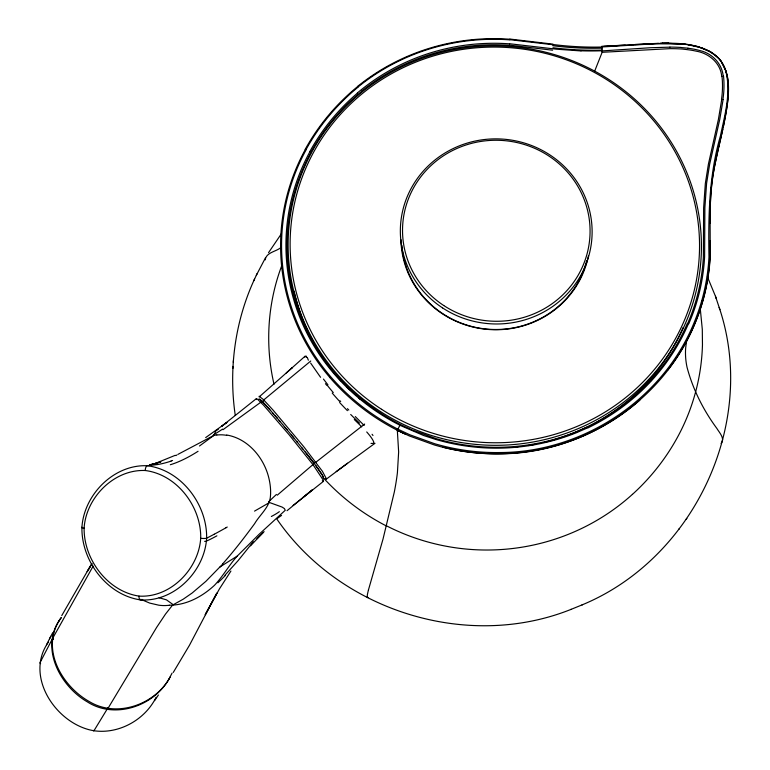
<?xml version="1.0" encoding="UTF-8"?>
<svg xmlns="http://www.w3.org/2000/svg" width="770" height="770" viewBox="0 0 770 770"><rect width="100%" height="100%" fill="white"/><g stroke="black" fill="none" stroke-linecap="round" stroke-linejoin="round"><path stroke-width="1.16" d="M265.207 259.885C266.131 252.271 276.228 251.694 281.05 247.439M710.229 248.97L710.267 240.567M710.21 250.019L709.998 256.314M107.848 707.697L107.993 708.371L156.656 627.367L165.502 614.094L172.595 605.076L183.202 599.204L192.153 593.006L205.869 581.35L219.912 566.951L237.16 556.142L259.095 534.284L285.256 510.269L284.428 508.595L282.089 507.064L269.51 502.521L254.533 511.116M84.113 528.066C83.67 559.28 107.463 591.331 138.995 596.105C170.594 598.059 198.67 568.963 200.71 538.326C201.422 506.91 177.119 474.551 145.212 470.508C114.008 469.171 86.038 497.584 84.113 528.066A4.466 0.578 1.9 0 1 81.928 527.248C84.017 494.648 113.883 464.252 147.282 465.744C181.412 470.027 207.313 504.658 206.63 538.23C204.656 571.128 174.357 602.15 140.535 599.907C106.751 594.979 81.225 560.656 81.928 527.248M254.572 279.01C234.946 321.292 228.488 369.379 235.274 415.434M710.363 202.52L710.046 218.574M258.913 399.274L260.135 399.505L264.764 404.125M233.32 362.381L233.435 360.514M232.954 368.272L233.069 366.405M304.747 357.049L305.247 356.212L306.575 357.338M721.711 99.609L718.4 119.437L708.381 164.289L705.33 183.539L703.636 207.929L703.376 256.911A207.958 200.951 3.4 0 1 697.774 293.909A202.067 195.253 3.9 0 1 690.055 317.769L687.629 323.583M723.126 99.513L719.748 119.417L709.661 164.222L706.591 183.385L704.877 207.679L704.608 256.699A209.18 202.135 3.4 0 1 698.987 293.919A203.203 196.35 3.9 0 1 691.219 317.914L688.784 323.756M686.686 339.994L685.675 347.915A2285.264 382.95 5.9 0 0 687.061 367.357C692.894 389.36 703.356 410.121 716.851 428.418C719.334 432.596 725.388 438.698 721.095 443.462M601.947 46.96L601.938 46.344L602.236 52.293L669.852 48.664A166.205 159.515 9 0 1 682.268 49.03L687.735 49.703A78.704 75.075 6.7 0 1 696.09 51.138C708.949 53.265 720.604 63.025 721.75 76.548M107.925 707.842L93.959 730.749C56.518 724.618 23.88 676.32 48.481 642.045M723.232 127.194L725.523 115.77A244.571 230.037 -14.8 0 0 727.284 104.595C729.286 89.339 729.691 71.937 719.594 59.223M722.818 129.11L721.529 134.856M718.91 146.29L714.56 166.368A284.621 266.314 18.1 0 0 710.441 202.529M721.153 136.588L718.949 146.088M601.842 46.344L631.39 44.737M368.416 590.061L383.046 538.981L394.307 492.078A2582.474 186.186 -59.3 0 0 397.416 472.597L398.648 451.942L397.32 430.286L400.333 424.482L412.008 429.949L436.244 438.679A207.034 200.094 3.4 0 0 513.032 446.639A208.564 201.538 3.3 0 0 575.652 432.037L587.414 426.898M293.12 505.447L323.477 481.317L323.39 480.336L312.957 464.608L289.125 434.781L263.619 405.251L257.536 399.235L256.381 398.639L256.4 399.543M286.296 372.95L292.119 367.8L259.153 396.935M282.282 264.293C267.623 302.264 264.793 344.614 274.014 384.23M594.613 71.283L602.121 52.341L602.14 50.897M172.066 673.134L169.535 677.956M256.323 275.294L265.477 257.806M253.802 280.694L257.093 273.629M56.778 624.874C43.014 653.73 63.698 687.11 89.137 701.47C115.587 717.678 152.008 705.724 168.12 680.478M156.108 697.283C145.087 719.777 118.917 734.378 93.959 730.749A3.59 0.635 -79.4 0 1 93.488 730.374M46.46 644.827L50.83 636.299M702.894 299.463L703.453 298.365M701.788 301.628L702.336 300.541M49.578 638.754L52.755 632.594M93.16 566.104L52.61 638.407A1.646 0.655 5.8 0 0 53.448 639.177M56.816 624.749L59.54 619.966M61.754 615.596L90.706 565.459M168.861 679.178L170.237 676.878M58.799 621.159C40.521 649.697 60.791 686.474 87.145 701.759C114.461 719.536 153.153 706.504 168.851 679.294M168.149 680.372L169.564 678.101M91.928 563.669L87.222 571.6L91.871 563.784M268.547 252.666L281.493 233.608M173.269 672.441L189.468 645.26L216.861 593.093L205.195 614.72L219.44 588.896L230.923 571.051M58.934 621.101L60.31 618.791M582.005 604.922L582.543 604.7C694.193 558.317 758.181 422.566 719.17 307.422M154.568 700.642L158.418 694.992M59.704 619.927L61.109 617.636M60.503 618.772L61.331 617.636M678.871 529.279L679.467 528.47M686.224 519.25L686.84 518.412M253.32 541.724L238.113 560.618L224.975 575.219M237.16 556.142C228.931 565.353 222.896 576.422 214.474 585.316C202.135 596.692 186.436 605.23 169.333 605.23M323.775 478.671L322.168 474.763L316.037 465.908M222.617 563.938C233.965 551.108 244.446 537.556 254.572 523.744C259.894 514.601 269.808 507.084 270.472 496.024C270.963 489.922 270.241 483.762 268.797 477.814C263.841 457.553 247.969 438.611 226.698 435.002M250.51 545.834L263.003 532.715M325.19 478.555L326.49 478.959L322.399 471.269L303.861 446.831L273.032 410.054L263.234 399.409L259.163 396.281M374.98 443.318L374.778 443.51A73.419 12.83 33.9 0 1 374.432 443.703L336.24 471.606M256.911 538.721L264.11 531.618M277.277 495.168L312.957 464.608A1.906 1.213 -37.4 0 0 313.525 462.558L306.104 453.078M291.907 367.983L305.045 356.231M639.86 400.102L636.944 402.643A213.02 205.888 3.4 0 1 443.116 447.178M310.753 361.014L263.744 399.928A1.896 1.646 -43.2 0 0 263.215 402.479L259.779 399.245L258.855 399.216M287.027 510.703L312.312 489.893L303.024 497.362M256.314 398.677L221.798 426.185L226.948 422.364L205.667 437.601M281.579 515.409L277.547 518.229M326.413 479.065L347.578 463.184M363.719 424.771L364.653 424.049M368.406 597.559L367.28 597.501L367.338 594.979A179.708 12.695 -63.5 0 1 368.455 589.984M199.497 445.994L213.896 435.397L216.813 434.858M222.944 429.718L260.78 402.248A1.896 1.655 -43 0 1 263.176 402.421M175.858 455.609L176.888 455.003M177.918 454.387L213.896 435.397L215.841 430.873L218.285 429.285M227.256 527.026L225.985 527.748M323.477 481.317L322.303 480.827M323.804 478.805L322.832 475.87L318.145 468.795M214.214 534.245L206.63 538.23A4.505 0.606 2.4 0 1 200.71 538.326M175.291 455.301L154.616 463.713L160.853 461.875L149.38 465.128L155.453 463.473L150.189 464.656M587.991 427.677L576.153 432.846A209.758 202.683 3.3 0 1 513.176 447.524A208.237 201.249 3.4 0 1 435.936 439.506L423.596 435.512L399.851 425.252M276.719 518.845C339.608 610.677 466.832 650.843 570.695 609.522L571.186 609.32M570.695 609.522L582.543 604.7M172.538 460.479L171.123 460.999M142.469 599.474L140.535 599.907A4.456 1.781 -83.3 0 1 138.995 596.105M157.109 464.608L147.282 465.744A4.447 1.8 -85.1 0 0 145.212 470.508M625.25 45.151L603.67 46.373M631.073 44.747L633.46 44.602M634.971 44.487L658.466 43.322M633.027 44.612C661.324 44.227 696.378 37.278 719.141 58.703M602.255 50.897L650.506 47.73L669.919 47.153M602.044 46.951L654.721 43.794L680.228 43.967M660.265 43.312L662.287 43.284M668.293 43.284L687.273 44.564L702.471 48.058M581.004 50.936L556.431 49.193L509.567 43.736M681.046 47.519L687.976 48.183M509.913 39.049L552.985 44.131M509.875 39.674L552.918 44.737M509.461 45.132L552.619 50.204M680.103 43.755L686.012 44.342M159.101 597.741L166.445 599.84L173.058 604.575M686.994 44.477L694.8 45.854M695.772 46.075L697.697 46.566M698.448 46.835L710.643 51.782M703.212 48.385L709.112 51.032M405.01 434.011L403.076 433.115M397.811 429.131L409.736 434.742L434.598 443.703A213.136 205.975 3.4 0 0 500.105 452.539C584.055 452.375 664.934 398.119 695.32 319.598A207.592 200.595 3.9 0 0 703.251 295.054A213.367 206.167 3.4 0 0 708.978 257.007C708.284 216.37 708.949 175.319 720.412 135.992C724.801 114.932 731.25 92.804 725.841 71.331M402.594 432.884L397.31 430.305L409.303 435.936L434.28 444.945A214.137 206.938 3.4 0 0 500.105 453.828C584.44 453.655 665.694 399.149 696.215 320.262A208.545 201.519 3.9 0 0 704.184 295.593A214.368 207.149 3.4 0 0 709.93 257.373C710.903 228.238 708.227 198.795 713.906 169.968C716.764 153.962 721.038 138.244 724.262 122.305C727.939 101.582 733.714 76.317 718.968 58.481M140.727 599.301L149.727 603.093L158.764 605.191A41.166 39.944 -76.5 0 0 169.333 605.249M386.425 525.987C363.344 514.129 342.332 498.238 324.642 479.258M709.815 51.417L710.498 51.811M711.182 52.216L716.216 55.921L720.441 60.435M711.499 52.302L718.477 57.962M355.278 416.57L363.488 424.771M364.152 425.444L363.584 424.867L315.902 462.212A1.906 1.213 -37.3 0 1 313.534 462.597A40.127 1.781 50.5 0 0 308.491 456.11L306.912 454.088M348.81 410.054L347.463 408.668M263.667 402.931L266.526 406.04M340.677 401.497L340.08 400.843M265.284 404.654L265.871 405.299M266.478 405.963L269.163 408.966M267.113 406.656L269.866 409.756M269.808 409.669L270.578 410.574M270.53 410.477L272.811 413.115M272.763 413.028L273.581 414M273.533 413.904L275.15 415.81M275.102 415.713L275.949 416.734M275.901 416.637L280.068 421.536M276.709 417.581L277.527 418.534M279.183 420.468L282.628 424.549M282.58 424.463L284.361 426.599M284.313 426.522L285.227 427.629M285.189 427.552L291.397 435.031M286.103 428.678L286.979 429.727M291.378 434.973L294.063 438.245M292.292 436.099L293.178 437.177M294.044 438.197L297.586 442.548M296.691 441.431L302.774 448.949M301.917 447.861L305.286 452.077M326.711 385.289L325.431 383.672M305.286 452.048L306.912 454.117M372.074 434.27L372.969 435.474M313.525 462.558L314.208 463.482M314.199 463.444L316.614 466.697M320.57 377.31L310.647 363.094M317.153 467.428L317.663 468.122M720.778 60.763L725.975 71.225M707.389 276.776L715.465 296.286L719.902 309.665M715.465 296.286L716.187 298.481M723.213 76.153C721.99 63.544 712.067 53.294 699.872 50.57A74.084 70.898 7.7 0 0 687.976 48.25M700.286 308.876L702.298 329.339L702.461 344.777A214.493 209.228 4.7 0 1 678.688 435.021A224.118 218.565 3.7 0 1 632.44 494.378M710.065 223.358L710.046 219.007M632.42 494.359A214.965 209.729 4.5 0 1 386.502 525.823M662.277 42.985A251.79 247.565 19.1 0 1 668.293 42.976M710.248 256.333A214.888 207.631 3.4 0 1 667.369 370.514M397.339 430.257A221.952 214.262 3.8 0 1 329.906 377.608M650.871 378.33A170.969 167.716 5.7 0 1 651.064 380.659M53.351 639.119A1.646 0.655 5.8 0 0 52.014 639.533L40.059 662.585A3.552 1.357 5.7 0 0 40.608 663.634M268.643 501.828A339.907 264.938 -31.8 0 1 276.43 494.446M222.626 564.131A144.192 46.893 -56.1 0 1 219.922 567.153M279.356 511.665A98.974 17.007 -12.2 0 1 271.358 516.478M222.578 429.131A321.514 313.515 -60.1 0 1 213.55 434.809M216.861 435.031A46.96 35.901 60.6 0 1 226.727 435.348M225.187 575.613A136.723 83.391 -58.2 0 1 217.891 582.794M198.063 451.287A123.864 47.268 -50.1 0 1 170.324 464.733M171.046 461.115A160.786 55.151 -47.5 0 1 157.138 464.57M225.889 527.816A162.826 6.699 -32.8 0 1 214.262 534.216M216.899 535.833A125.423 4.168 -32.3 0 1 204.685 541.3M354.296 419.534A48.818 4.11 41.7 0 1 361.717 426.859M366.713 431.951A69.877 11.059 36 0 1 373.893 442.586M373.873 443.289A70.609 12.416 34.3 0 1 371.025 443.395M306.277 356.26A43.187 0.818 57.7 0 1 306.393 356.337M308.356 360.187A44.641 2.31 61.5 0 1 307.297 357.386M327.924 384.808A61.706 9.269 48.7 0 1 323.467 379.071M333.285 392.575A65.017 13.071 47.3 0 1 327.394 385.491M339.512 401.286A65.036 13.764 47.2 0 1 332.217 393.066M347.424 410.67A61.918 10.953 47.3 0 1 339.599 402.46M359.503 423.086A55.248 5.65 46.8 0 1 350.697 414.481M306.046 356.298A49.963 2.878 62.8 0 1 306.412 356.625M602.063 50.117A314.237 296.825 -2.1 0 1 552.966 47.75M648.629 379.649A168.158 164.944 5.7 0 1 648.86 382.68M601.832 47.028A309.039 290.945 0.6 0 1 552.927 44.496M400.381 424.472A215.369 207.977 3.6 0 1 338.386 377.3A206.196 199.276 3.2 0 1 311.09 152.354M602.13 50.762A288.24 273.36 -1.7 0 1 581.004 50.801M357.319 93.016A207.688 200.662 3.3 0 1 509.557 43.842M309.887 151.459A215.908 208.689 3.9 0 1 357.434 93.141M310.012 151.517A207.505 200.527 3.2 0 0 337.53 377.733A215.696 208.304 3.6 0 0 399.871 425.213M397.811 429.121A220.952 213.367 3.6 0 1 330.677 376.694A211.856 204.733 3.2 0 1 306.219 149.63M361.91 90.947A206.302 199.324 3.3 0 1 509.442 45.315M310.878 152.248A215.6 208.42 3.9 0 1 361.996 91.043M687.321 323.448A210.855 203.742 3.1 0 1 587.481 427.032M722.01 76.528A98.656 94.286 5.5 0 1 721.471 99.571M688.476 323.621A212.058 204.897 3.1 0 1 588.059 427.822M723.521 76.124A100.37 95.615 1.9 0 1 722.905 99.474M669.919 47.095A173.5 167.465 10.3 0 1 681.046 47.451M306.056 149.544A221.192 213.819 3.9 0 1 358.502 86.789M358.416 86.692A211.856 204.685 3.3 0 1 509.856 39.867M601.976 48.144A308.144 291.753 -0.3 0 1 552.783 45.719M329.926 377.589A212.838 205.686 3.2 0 1 305.334 149.495M305.161 149.409A222.203 214.801 3.9 0 1 357.858 86.375M357.761 86.279A212.847 205.648 3.3 0 1 509.894 39.241M586.711 260.539A93.921 90.706 3.3 0 1 487.872 329.175A93.921 90.706 3.3 0 1 401.815 245.37M588.376 256.035A94.604 91.37 3.3 0 1 487.314 329.377A94.604 91.37 3.3 0 1 400.92 239.585M683.057 327.577A204.791 197.986 3.3 0 1 543.87 442.442M534.919 444.357A204.791 197.986 3.3 0 1 528.143 445.541M517.921 446.908A204.791 197.986 3.3 0 1 515.64 447.149M360.456 399.495A204.791 197.986 3.3 0 1 358.743 398.042M349.599 389.707A204.791 197.986 3.3 0 1 347.203 387.339M341.014 380.852A204.791 197.986 3.3 0 1 294.121 291.147M443.751 305.526A93.776 90.494 3.2 0 0 589.83 237.574A93.776 90.494 3.2 0 0 455.311 149.207A93.776 90.494 3.2 0 0 443.751 305.526M442.519 307.885A95.894 92.544 3.2 0 0 591.88 238.363A95.894 92.544 3.2 0 0 454.31 148.023A95.894 92.544 3.2 0 0 442.519 307.885M381.612 409.322A204.733 197.823 3.3 0 0 699.141 258.046A204.733 197.823 3.3 0 0 403.74 67.394A204.733 197.823 3.3 0 0 381.612 409.322M380.515 411.575A206.678 199.709 3.3 0 0 701.027 258.797A206.678 199.709 3.3 0 0 402.787 66.384A206.678 199.709 3.3 0 0 380.515 411.575"/></g></svg>
